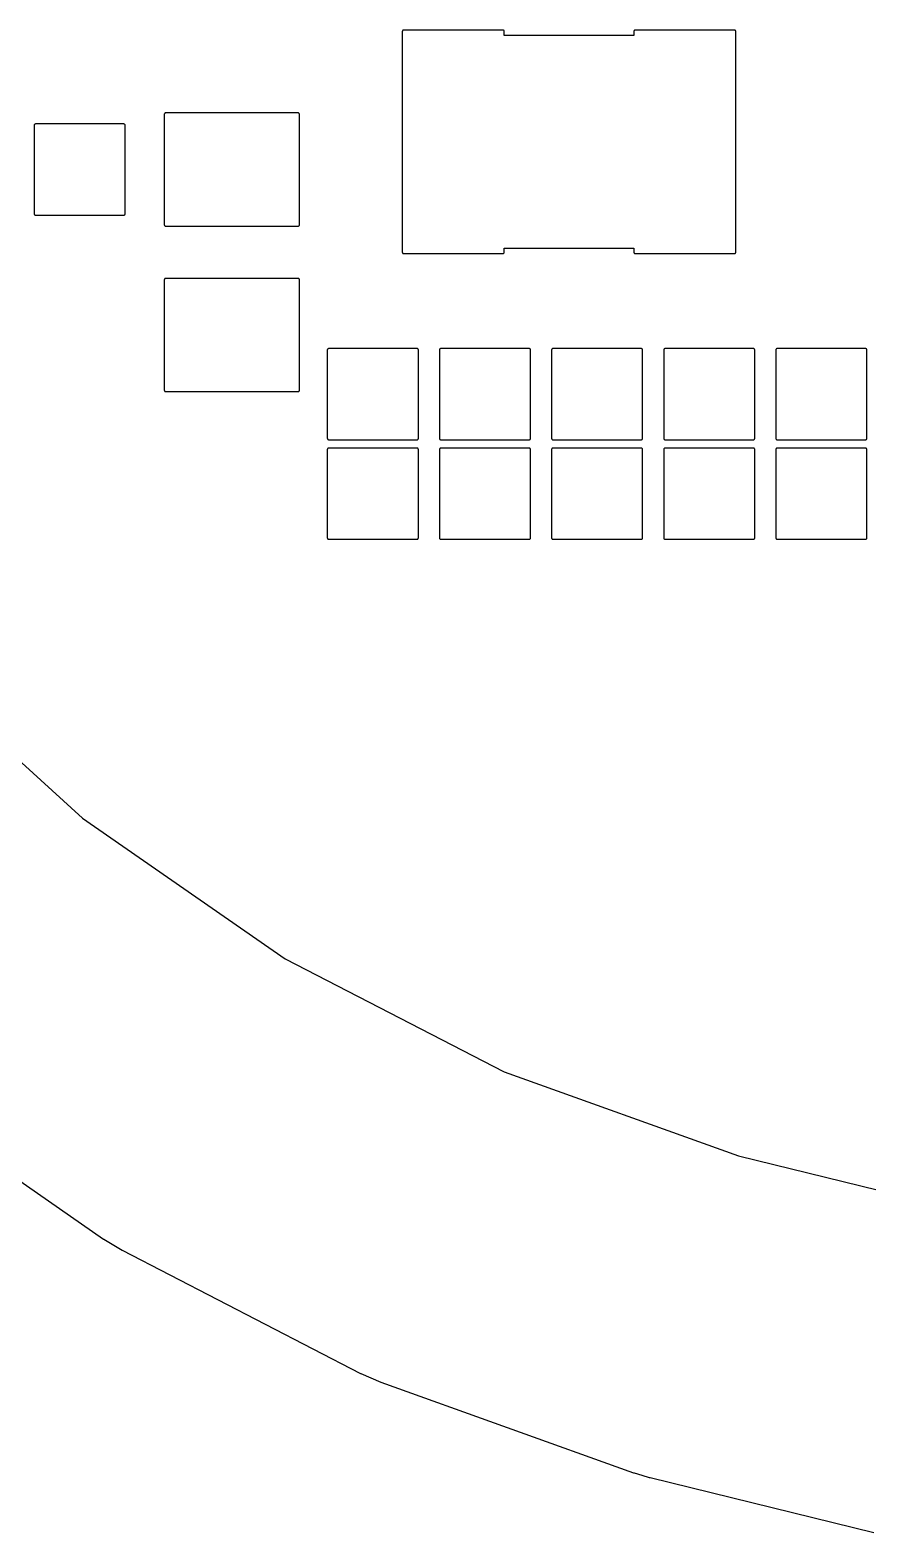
# Model space of a CAD drawing. Header units: inches. Extents: x -0.5 to 10, y -2.4 to 3.9.
# Drawn here: x 2.817 to 3.116, y 2.227 to 2.763 of the extents above; entities that cross this region are included whole.
import ezdxf

# ---------------------------------------------------------------- set-up
doc = ezdxf.new("R2010")
doc.units = ezdxf.units.IN

msp = doc.modelspace()

# ---------------------------------------------------------------- linework, layer by layer
for points in [[(2.9496, 2.76205), (2.9496, 2.68335), (2.949601, 2.683325), (2.949606, 2.683276), (2.949615, 2.683228), (2.949629, 2.683181), (2.949648, 2.683136), (2.949671, 2.683093), (2.949699, 2.683052), (2.94973, 2.683014), (2.949764, 2.68298), (2.949802, 2.682949), (2.949843, 2.682921), (2.949886, 2.682898), (2.949931, 2.682879), (2.949978, 2.682865), (2.950026, 2.682856), (2.950075, 2.682851), (2.9501, 2.68285), (2.9855, 2.68285), (2.985525, 2.682851), (2.985574, 2.682856), (2.985622, 2.682865), (2.985669, 2.682879), (2.985714, 2.682898), (2.985757, 2.682921), (2.985798, 2.682949), (2.985836, 2.68298), (2.98587, 2.683014), (2.985901, 2.683052), (2.985929, 2.683093), (2.985952, 2.683136), (2.985971, 2.683181), (2.985985, 2.683228), (2.985994, 2.683276), (2.985999, 2.683325), (2.986, 2.68335), (2.986, 2.6848), (3.0322, 2.6848), (3.0322, 2.68335), (3.032201, 2.683325), (3.032206, 2.683276), (3.032215, 2.683228), (3.032229, 2.683181), (3.032248, 2.683136), (3.032271, 2.683093), (3.032299, 2.683052), (3.03233, 2.683014), (3.032364, 2.68298), (3.032402, 2.682949), (3.032443, 2.682921), (3.032486, 2.682898), (3.032531, 2.682879), (3.032578, 2.682865), (3.032626, 2.682856), (3.032675, 2.682851), (3.0327, 2.68285), (3.0681, 2.68285), (3.068125, 2.682851), (3.068174, 2.682856), (3.068222, 2.682865), (3.068269, 2.682879), (3.068314, 2.682898), (3.068357, 2.682921), (3.068398, 2.682949), (3.068436, 2.68298), (3.06847, 2.683014), (3.068501, 2.683052), (3.068529, 2.683093), (3.068552, 2.683136), (3.068571, 2.683181), (3.068585, 2.683228), (3.068594, 2.683276), (3.068599, 2.683325), (3.0686, 2.68335), (3.0686, 2.76205), (3.068599, 2.762075), (3.068594, 2.762124), (3.068585, 2.762172), (3.068571, 2.762219), (3.068552, 2.762264), (3.068529, 2.762307), (3.068501, 2.762348), (3.06847, 2.762386), (3.068436, 2.76242), (3.068398, 2.762451), (3.068357, 2.762479), (3.068314, 2.762502), (3.068269, 2.762521), (3.068222, 2.762535), (3.068174, 2.762544), (3.068125, 2.762549), (3.0681, 2.76255), (3.0327, 2.76255), (3.032675, 2.762549), (3.032626, 2.762544), (3.032578, 2.762535), (3.032531, 2.762521), (3.032486, 2.762502), (3.032443, 2.762479), (3.032402, 2.762451), (3.032364, 2.76242), (3.03233, 2.762386), (3.032299, 2.762348), (3.032271, 2.762307), (3.032248, 2.762264), (3.032229, 2.762219), (3.032215, 2.762172), (3.032206, 2.762124), (3.032201, 2.762075), (3.0322, 2.76205), (3.0322, 2.7606), (2.986, 2.7606), (2.986, 2.76205), (2.985999, 2.762075), (2.985994, 2.762124), (2.985985, 2.762172), (2.985971, 2.762219), (2.985952, 2.762264), (2.985929, 2.762307), (2.985901, 2.762348), (2.98587, 2.762386), (2.985836, 2.76242), (2.985798, 2.762451), (2.985757, 2.762479), (2.985714, 2.762502), (2.985669, 2.762521), (2.985622, 2.762535), (2.985574, 2.762544), (2.985525, 2.762549), (2.9855, 2.76255), (2.9501, 2.76255), (2.950075, 2.762549), (2.950026, 2.762544), (2.949978, 2.762535), (2.949931, 2.762521), (2.949886, 2.762502), (2.949843, 2.762479), (2.949802, 2.762451), (2.949764, 2.76242), (2.94973, 2.762386), (2.949699, 2.762348), (2.949671, 2.762307), (2.949648, 2.762264), (2.949629, 2.762219), (2.949615, 2.762172), (2.949606, 2.762124), (2.949601, 2.762075)], [(2.818725, 2.696551), (2.818725, 2.696551), (2.81875, 2.69655), (2.85025, 2.69655), (2.850275, 2.696551), (2.850324, 2.696556), (2.850372, 2.696565), (2.850419, 2.696579), (2.850464, 2.696598), (2.850507, 2.696621), (2.850548, 2.696649), (2.850586, 2.69668), (2.85062, 2.696714), (2.850651, 2.696752), (2.850679, 2.696793), (2.850702, 2.696836), (2.850721, 2.696881), (2.850735, 2.696928), (2.850744, 2.696976), (2.850749, 2.697025), (2.85075, 2.69705), (2.85075, 2.72855), (2.850749, 2.728575), (2.850744, 2.728624), (2.850735, 2.728672), (2.850721, 2.728719), (2.850702, 2.728764), (2.850679, 2.728807), (2.850651, 2.728848), (2.85062, 2.728886), (2.850586, 2.72892), (2.850548, 2.728951), (2.850507, 2.728979), (2.850464, 2.729002), (2.850419, 2.729021), (2.850372, 2.729035), (2.850324, 2.729044), (2.850275, 2.729049), (2.85025, 2.72905), (2.81875, 2.72905), (2.818725, 2.729049), (2.818676, 2.729044), (2.818628, 2.729035), (2.818581, 2.729021), (2.818536, 2.729002), (2.818493, 2.728979), (2.818452, 2.728951), (2.818414, 2.72892), (2.81838, 2.728886), (2.818349, 2.728848), (2.818321, 2.728807), (2.818298, 2.728764), (2.818279, 2.728719), (2.818265, 2.728672), (2.818256, 2.728624), (2.818251, 2.728575), (2.81825, 2.72855), (2.81825, 2.69705), (2.818251, 2.697025), (2.818256, 2.696976), (2.818265, 2.696928), (2.818279, 2.696881), (2.818298, 2.696836), (2.818321, 2.696793), (2.818349, 2.696752), (2.81838, 2.696714), (2.818414, 2.69668), (2.818452, 2.696649), (2.818493, 2.696621), (2.818536, 2.696598), (2.818581, 2.696579), (2.818628, 2.696565), (2.818676, 2.696556)], [(2.865175, 2.692601), (2.865175, 2.692601), (2.8652, 2.6926), (2.9124, 2.6926), (2.912425, 2.692601), (2.912474, 2.692606), (2.912522, 2.692615), (2.912569, 2.692629), (2.912614, 2.692648), (2.912657, 2.692671), (2.912698, 2.692699), (2.912736, 2.69273), (2.91277, 2.692764), (2.912801, 2.692802), (2.912829, 2.692843), (2.912852, 2.692886), (2.912871, 2.692931), (2.912885, 2.692978), (2.912894, 2.693026), (2.912899, 2.693075), (2.9129, 2.6931), (2.9129, 2.7325), (2.912899, 2.732525), (2.912894, 2.732574), (2.912885, 2.732622), (2.912871, 2.732669), (2.912852, 2.732714), (2.912829, 2.732757), (2.912801, 2.732798), (2.91277, 2.732836), (2.912736, 2.73287), (2.912698, 2.732901), (2.912657, 2.732929), (2.912614, 2.732952), (2.912569, 2.732971), (2.912522, 2.732985), (2.912474, 2.732994), (2.912425, 2.732999), (2.9124, 2.733), (2.8652, 2.733), (2.865175, 2.732999), (2.865126, 2.732994), (2.865078, 2.732985), (2.865031, 2.732971), (2.864986, 2.732952), (2.864943, 2.732929), (2.864902, 2.732901), (2.864864, 2.73287), (2.86483, 2.732836), (2.864799, 2.732798), (2.864771, 2.732757), (2.864748, 2.732714), (2.864729, 2.732669), (2.864715, 2.732622), (2.864706, 2.732574), (2.864701, 2.732525), (2.8647, 2.7325), (2.8647, 2.6931), (2.864701, 2.693075), (2.864706, 2.693026), (2.864715, 2.692978), (2.864729, 2.692931), (2.864748, 2.692886), (2.864771, 2.692843), (2.864799, 2.692802), (2.86483, 2.692764), (2.864864, 2.69273), (2.864902, 2.692699), (2.864943, 2.692671), (2.864986, 2.692648), (2.865031, 2.692629), (2.865078, 2.692615), (2.865126, 2.692606)], [(2.865175, 2.633601), (2.865175, 2.633601), (2.8652, 2.6336), (2.9124, 2.6336), (2.912425, 2.633601), (2.912474, 2.633606), (2.912522, 2.633615), (2.912569, 2.633629), (2.912614, 2.633648), (2.912657, 2.633671), (2.912698, 2.633699), (2.912736, 2.63373), (2.91277, 2.633764), (2.912801, 2.633802), (2.912829, 2.633843), (2.912852, 2.633886), (2.912871, 2.633931), (2.912885, 2.633978), (2.912894, 2.634026), (2.912899, 2.634075), (2.9129, 2.6341), (2.9129, 2.6735), (2.912899, 2.673525), (2.912894, 2.673574), (2.912885, 2.673622), (2.912871, 2.673669), (2.912852, 2.673714), (2.912829, 2.673757), (2.912801, 2.673798), (2.91277, 2.673836), (2.912736, 2.67387), (2.912698, 2.673901), (2.912657, 2.673929), (2.912614, 2.673952), (2.912569, 2.673971), (2.912522, 2.673985), (2.912474, 2.673994), (2.912425, 2.673999), (2.9124, 2.674), (2.8652, 2.674), (2.865175, 2.673999), (2.865126, 2.673994), (2.865078, 2.673985), (2.865031, 2.673971), (2.864986, 2.673952), (2.864943, 2.673929), (2.864902, 2.673901), (2.864864, 2.67387), (2.86483, 2.673836), (2.864799, 2.673798), (2.864771, 2.673757), (2.864748, 2.673714), (2.864729, 2.673669), (2.864715, 2.673622), (2.864706, 2.673574), (2.864701, 2.673525), (2.8647, 2.6735), (2.8647, 2.6341), (2.864701, 2.634075), (2.864706, 2.634026), (2.864715, 2.633978), (2.864729, 2.633931), (2.864748, 2.633886), (2.864771, 2.633843), (2.864799, 2.633802), (2.86483, 2.633764), (2.864864, 2.63373), (2.864902, 2.633699), (2.864943, 2.633671), (2.864986, 2.633648), (2.865031, 2.633629), (2.865078, 2.633615), (2.865126, 2.633606)], [(2.923325, 2.616451), (2.923325, 2.616451), (2.92335, 2.61645), (2.95485, 2.61645), (2.954875, 2.616451), (2.954924, 2.616456), (2.954972, 2.616465), (2.955019, 2.616479), (2.955064, 2.616498), (2.955107, 2.616521), (2.955148, 2.616549), (2.955186, 2.61658), (2.95522, 2.616614), (2.955251, 2.616652), (2.955279, 2.616693), (2.955302, 2.616736), (2.955321, 2.616781), (2.955335, 2.616828), (2.955344, 2.616876), (2.955349, 2.616925), (2.95535, 2.61695), (2.95535, 2.64845), (2.955349, 2.648475), (2.955344, 2.648524), (2.955335, 2.648572), (2.955321, 2.648619), (2.955302, 2.648664), (2.955279, 2.648707), (2.955251, 2.648748), (2.95522, 2.648786), (2.955186, 2.64882), (2.955148, 2.648851), (2.955107, 2.648879), (2.955064, 2.648902), (2.955019, 2.648921), (2.954972, 2.648935), (2.954924, 2.648944), (2.954875, 2.648949), (2.95485, 2.64895), (2.92335, 2.64895), (2.923325, 2.648949), (2.923276, 2.648944), (2.923228, 2.648935), (2.923181, 2.648921), (2.923136, 2.648902), (2.923093, 2.648879), (2.923052, 2.648851), (2.923014, 2.64882), (2.92298, 2.648786), (2.922949, 2.648748), (2.922921, 2.648707), (2.922898, 2.648664), (2.922879, 2.648619), (2.922865, 2.648572), (2.922856, 2.648524), (2.922851, 2.648475), (2.92285, 2.64845), (2.92285, 2.61695), (2.922851, 2.616925), (2.922856, 2.616876), (2.922865, 2.616828), (2.922879, 2.616781), (2.922898, 2.616736), (2.922921, 2.616693), (2.922949, 2.616652), (2.92298, 2.616614), (2.923014, 2.61658), (2.923052, 2.616549), (2.923093, 2.616521), (2.923136, 2.616498), (2.923181, 2.616479), (2.923228, 2.616465), (2.923276, 2.616456)], [(2.963325, 2.616451), (2.963325, 2.616451), (2.96335, 2.61645), (2.99485, 2.61645), (2.994875, 2.616451), (2.994924, 2.616456), (2.994972, 2.616465), (2.995019, 2.616479), (2.995064, 2.616498), (2.995107, 2.616521), (2.995148, 2.616549), (2.995186, 2.61658), (2.99522, 2.616614), (2.995251, 2.616652), (2.995279, 2.616693), (2.995302, 2.616736), (2.995321, 2.616781), (2.995335, 2.616828), (2.995344, 2.616876), (2.995349, 2.616925), (2.99535, 2.61695), (2.99535, 2.64845), (2.995349, 2.648475), (2.995344, 2.648524), (2.995335, 2.648572), (2.995321, 2.648619), (2.995302, 2.648664), (2.995279, 2.648707), (2.995251, 2.648748), (2.99522, 2.648786), (2.995186, 2.64882), (2.995148, 2.648851), (2.995107, 2.648879), (2.995064, 2.648902), (2.995019, 2.648921), (2.994972, 2.648935), (2.994924, 2.648944), (2.994875, 2.648949), (2.99485, 2.64895), (2.96335, 2.64895), (2.963325, 2.648949), (2.963276, 2.648944), (2.963228, 2.648935), (2.963181, 2.648921), (2.963136, 2.648902), (2.963093, 2.648879), (2.963052, 2.648851), (2.963014, 2.64882), (2.96298, 2.648786), (2.962949, 2.648748), (2.962921, 2.648707), (2.962898, 2.648664), (2.962879, 2.648619), (2.962865, 2.648572), (2.962856, 2.648524), (2.962851, 2.648475), (2.96285, 2.64845), (2.96285, 2.61695), (2.962851, 2.616925), (2.962856, 2.616876), (2.962865, 2.616828), (2.962879, 2.616781), (2.962898, 2.616736), (2.962921, 2.616693), (2.962949, 2.616652), (2.96298, 2.616614), (2.963014, 2.61658), (2.963052, 2.616549), (2.963093, 2.616521), (2.963136, 2.616498), (2.963181, 2.616479), (2.963228, 2.616465), (2.963276, 2.616456)], [(3.003325, 2.616451), (3.003325, 2.616451), (3.00335, 2.61645), (3.03485, 2.61645), (3.034875, 2.616451), (3.034924, 2.616456), (3.034972, 2.616465), (3.035019, 2.616479), (3.035064, 2.616498), (3.035107, 2.616521), (3.035148, 2.616549), (3.035186, 2.61658), (3.03522, 2.616614), (3.035251, 2.616652), (3.035279, 2.616693), (3.035302, 2.616736), (3.035321, 2.616781), (3.035335, 2.616828), (3.035344, 2.616876), (3.035349, 2.616925), (3.03535, 2.61695), (3.03535, 2.64845), (3.035349, 2.648475), (3.035344, 2.648524), (3.035335, 2.648572), (3.035321, 2.648619), (3.035302, 2.648664), (3.035279, 2.648707), (3.035251, 2.648748), (3.03522, 2.648786), (3.035186, 2.64882), (3.035148, 2.648851), (3.035107, 2.648879), (3.035064, 2.648902), (3.035019, 2.648921), (3.034972, 2.648935), (3.034924, 2.648944), (3.034875, 2.648949), (3.03485, 2.64895), (3.00335, 2.64895), (3.003325, 2.648949), (3.003276, 2.648944), (3.003228, 2.648935), (3.003181, 2.648921), (3.003136, 2.648902), (3.003093, 2.648879), (3.003052, 2.648851), (3.003014, 2.64882), (3.00298, 2.648786), (3.002949, 2.648748), (3.002921, 2.648707), (3.002898, 2.648664), (3.002879, 2.648619), (3.002865, 2.648572), (3.002856, 2.648524), (3.002851, 2.648475), (3.00285, 2.64845), (3.00285, 2.61695), (3.002851, 2.616925), (3.002856, 2.616876), (3.002865, 2.616828), (3.002879, 2.616781), (3.002898, 2.616736), (3.002921, 2.616693), (3.002949, 2.616652), (3.00298, 2.616614), (3.003014, 2.61658), (3.003052, 2.616549), (3.003093, 2.616521), (3.003136, 2.616498), (3.003181, 2.616479), (3.003228, 2.616465), (3.003276, 2.616456)], [(3.043325, 2.616451), (3.043325, 2.616451), (3.04335, 2.61645), (3.07485, 2.61645), (3.074875, 2.616451), (3.074924, 2.616456), (3.074972, 2.616465), (3.075019, 2.616479), (3.075064, 2.616498), (3.075107, 2.616521), (3.075148, 2.616549), (3.075186, 2.61658), (3.07522, 2.616614), (3.075251, 2.616652), (3.075279, 2.616693), (3.075302, 2.616736), (3.075321, 2.616781), (3.075335, 2.616828), (3.075344, 2.616876), (3.075349, 2.616925), (3.07535, 2.61695), (3.07535, 2.64845), (3.075349, 2.648475), (3.075344, 2.648524), (3.075335, 2.648572), (3.075321, 2.648619), (3.075302, 2.648664), (3.075279, 2.648707), (3.075251, 2.648748), (3.07522, 2.648786), (3.075186, 2.64882), (3.075148, 2.648851), (3.075107, 2.648879), (3.075064, 2.648902), (3.075019, 2.648921), (3.074972, 2.648935), (3.074924, 2.648944), (3.074875, 2.648949), (3.07485, 2.64895), (3.04335, 2.64895), (3.043325, 2.648949), (3.043276, 2.648944), (3.043228, 2.648935), (3.043181, 2.648921), (3.043136, 2.648902), (3.043093, 2.648879), (3.043052, 2.648851), (3.043014, 2.64882), (3.04298, 2.648786), (3.042949, 2.648748), (3.042921, 2.648707), (3.042898, 2.648664), (3.042879, 2.648619), (3.042865, 2.648572), (3.042856, 2.648524), (3.042851, 2.648475), (3.04285, 2.64845), (3.04285, 2.61695), (3.042851, 2.616925), (3.042856, 2.616876), (3.042865, 2.616828), (3.042879, 2.616781), (3.042898, 2.616736), (3.042921, 2.616693), (3.042949, 2.616652), (3.04298, 2.616614), (3.043014, 2.61658), (3.043052, 2.616549), (3.043093, 2.616521), (3.043136, 2.616498), (3.043181, 2.616479), (3.043228, 2.616465), (3.043276, 2.616456)], [(3.083325, 2.616451), (3.083325, 2.616451), (3.08335, 2.61645), (3.11485, 2.61645), (3.114875, 2.616451), (3.114924, 2.616456), (3.114972, 2.616465), (3.115019, 2.616479), (3.115064, 2.616498), (3.115107, 2.616521), (3.115148, 2.616549), (3.115186, 2.61658), (3.11522, 2.616614), (3.115251, 2.616652), (3.115279, 2.616693), (3.115302, 2.616736), (3.115321, 2.616781), (3.115335, 2.616828), (3.115344, 2.616876), (3.115349, 2.616925), (3.11535, 2.61695), (3.11535, 2.64845), (3.115349, 2.648475), (3.115344, 2.648524), (3.115335, 2.648572), (3.115321, 2.648619), (3.115302, 2.648664), (3.115279, 2.648707), (3.115251, 2.648748), (3.11522, 2.648786), (3.115186, 2.64882), (3.115148, 2.648851), (3.115107, 2.648879), (3.115064, 2.648902), (3.115019, 2.648921), (3.114972, 2.648935), (3.114924, 2.648944), (3.114875, 2.648949), (3.11485, 2.64895), (3.08335, 2.64895), (3.083325, 2.648949), (3.083276, 2.648944), (3.083228, 2.648935), (3.083181, 2.648921), (3.083136, 2.648902), (3.083093, 2.648879), (3.083052, 2.648851), (3.083014, 2.64882), (3.08298, 2.648786), (3.082949, 2.648748), (3.082921, 2.648707), (3.082898, 2.648664), (3.082879, 2.648619), (3.082865, 2.648572), (3.082856, 2.648524), (3.082851, 2.648475), (3.08285, 2.64845), (3.08285, 2.61695), (3.082851, 2.616925), (3.082856, 2.616876), (3.082865, 2.616828), (3.082879, 2.616781), (3.082898, 2.616736), (3.082921, 2.616693), (3.082949, 2.616652), (3.08298, 2.616614), (3.083014, 2.61658), (3.083052, 2.616549), (3.083093, 2.616521), (3.083136, 2.616498), (3.083181, 2.616479), (3.083228, 2.616465), (3.083276, 2.616456)], [(2.923325, 2.580951), (2.923325, 2.580951), (2.92335, 2.58095), (2.95485, 2.58095), (2.954875, 2.580951), (2.954924, 2.580956), (2.954972, 2.580965), (2.955019, 2.580979), (2.955064, 2.580998), (2.955107, 2.581021), (2.955148, 2.581049), (2.955186, 2.58108), (2.95522, 2.581114), (2.955251, 2.581152), (2.955279, 2.581193), (2.955302, 2.581236), (2.955321, 2.581281), (2.955335, 2.581328), (2.955344, 2.581376), (2.955349, 2.581425), (2.95535, 2.58145), (2.95535, 2.61295), (2.955349, 2.612975), (2.955344, 2.613024), (2.955335, 2.613072), (2.955321, 2.613119), (2.955302, 2.613164), (2.955279, 2.613207), (2.955251, 2.613248), (2.95522, 2.613286), (2.955186, 2.61332), (2.955148, 2.613351), (2.955107, 2.613379), (2.955064, 2.613402), (2.955019, 2.613421), (2.954972, 2.613435), (2.954924, 2.613444), (2.954875, 2.613449), (2.95485, 2.61345), (2.92335, 2.61345), (2.923325, 2.613449), (2.923276, 2.613444), (2.923228, 2.613435), (2.923181, 2.613421), (2.923136, 2.613402), (2.923093, 2.613379), (2.923052, 2.613351), (2.923014, 2.61332), (2.92298, 2.613286), (2.922949, 2.613248), (2.922921, 2.613207), (2.922898, 2.613164), (2.922879, 2.613119), (2.922865, 2.613072), (2.922856, 2.613024), (2.922851, 2.612975), (2.92285, 2.61295), (2.92285, 2.58145), (2.922851, 2.581425), (2.922856, 2.581376), (2.922865, 2.581328), (2.922879, 2.581281), (2.922898, 2.581236), (2.922921, 2.581193), (2.922949, 2.581152), (2.92298, 2.581114), (2.923014, 2.58108), (2.923052, 2.581049), (2.923093, 2.581021), (2.923136, 2.580998), (2.923181, 2.580979), (2.923228, 2.580965), (2.923276, 2.580956)], [(2.963325, 2.580951), (2.963325, 2.580951), (2.96335, 2.58095), (2.99485, 2.58095), (2.994875, 2.580951), (2.994924, 2.580956), (2.994972, 2.580965), (2.995019, 2.580979), (2.995064, 2.580998), (2.995107, 2.581021), (2.995148, 2.581049), (2.995186, 2.58108), (2.99522, 2.581114), (2.995251, 2.581152), (2.995279, 2.581193), (2.995302, 2.581236), (2.995321, 2.581281), (2.995335, 2.581328), (2.995344, 2.581376), (2.995349, 2.581425), (2.99535, 2.58145), (2.99535, 2.61295), (2.995349, 2.612975), (2.995344, 2.613024), (2.995335, 2.613072), (2.995321, 2.613119), (2.995302, 2.613164), (2.995279, 2.613207), (2.995251, 2.613248), (2.99522, 2.613286), (2.995186, 2.61332), (2.995148, 2.613351), (2.995107, 2.613379), (2.995064, 2.613402), (2.995019, 2.613421), (2.994972, 2.613435), (2.994924, 2.613444), (2.994875, 2.613449), (2.99485, 2.61345), (2.96335, 2.61345), (2.963325, 2.613449), (2.963276, 2.613444), (2.963228, 2.613435), (2.963181, 2.613421), (2.963136, 2.613402), (2.963093, 2.613379), (2.963052, 2.613351), (2.963014, 2.61332), (2.96298, 2.613286), (2.962949, 2.613248), (2.962921, 2.613207), (2.962898, 2.613164), (2.962879, 2.613119), (2.962865, 2.613072), (2.962856, 2.613024), (2.962851, 2.612975), (2.96285, 2.61295), (2.96285, 2.58145), (2.962851, 2.581425), (2.962856, 2.581376), (2.962865, 2.581328), (2.962879, 2.581281), (2.962898, 2.581236), (2.962921, 2.581193), (2.962949, 2.581152), (2.96298, 2.581114), (2.963014, 2.58108), (2.963052, 2.581049), (2.963093, 2.581021), (2.963136, 2.580998), (2.963181, 2.580979), (2.963228, 2.580965), (2.963276, 2.580956)], [(3.003325, 2.580951), (3.003325, 2.580951), (3.00335, 2.58095), (3.03485, 2.58095), (3.034875, 2.580951), (3.034924, 2.580956), (3.034972, 2.580965), (3.035019, 2.580979), (3.035064, 2.580998), (3.035107, 2.581021), (3.035148, 2.581049), (3.035186, 2.58108), (3.03522, 2.581114), (3.035251, 2.581152), (3.035279, 2.581193), (3.035302, 2.581236), (3.035321, 2.581281), (3.035335, 2.581328), (3.035344, 2.581376), (3.035349, 2.581425), (3.03535, 2.58145), (3.03535, 2.61295), (3.035349, 2.612975), (3.035344, 2.613024), (3.035335, 2.613072), (3.035321, 2.613119), (3.035302, 2.613164), (3.035279, 2.613207), (3.035251, 2.613248), (3.03522, 2.613286), (3.035186, 2.61332), (3.035148, 2.613351), (3.035107, 2.613379), (3.035064, 2.613402), (3.035019, 2.613421), (3.034972, 2.613435), (3.034924, 2.613444), (3.034875, 2.613449), (3.03485, 2.61345), (3.00335, 2.61345), (3.003325, 2.613449), (3.003276, 2.613444), (3.003228, 2.613435), (3.003181, 2.613421), (3.003136, 2.613402), (3.003093, 2.613379), (3.003052, 2.613351), (3.003014, 2.61332), (3.00298, 2.613286), (3.002949, 2.613248), (3.002921, 2.613207), (3.002898, 2.613164), (3.002879, 2.613119), (3.002865, 2.613072), (3.002856, 2.613024), (3.002851, 2.612975), (3.00285, 2.61295), (3.00285, 2.58145), (3.002851, 2.581425), (3.002856, 2.581376), (3.002865, 2.581328), (3.002879, 2.581281), (3.002898, 2.581236), (3.002921, 2.581193), (3.002949, 2.581152), (3.00298, 2.581114), (3.003014, 2.58108), (3.003052, 2.581049), (3.003093, 2.581021), (3.003136, 2.580998), (3.003181, 2.580979), (3.003228, 2.580965), (3.003276, 2.580956)], [(3.043325, 2.580951), (3.043325, 2.580951), (3.04335, 2.58095), (3.07485, 2.58095), (3.074875, 2.580951), (3.074924, 2.580956), (3.074972, 2.580965), (3.075019, 2.580979), (3.075064, 2.580998), (3.075107, 2.581021), (3.075148, 2.581049), (3.075186, 2.58108), (3.07522, 2.581114), (3.075251, 2.581152), (3.075279, 2.581193), (3.075302, 2.581236), (3.075321, 2.581281), (3.075335, 2.581328), (3.075344, 2.581376), (3.075349, 2.581425), (3.07535, 2.58145), (3.07535, 2.61295), (3.075349, 2.612975), (3.075344, 2.613024), (3.075335, 2.613072), (3.075321, 2.613119), (3.075302, 2.613164), (3.075279, 2.613207), (3.075251, 2.613248), (3.07522, 2.613286), (3.075186, 2.61332), (3.075148, 2.613351), (3.075107, 2.613379), (3.075064, 2.613402), (3.075019, 2.613421), (3.074972, 2.613435), (3.074924, 2.613444), (3.074875, 2.613449), (3.07485, 2.61345), (3.04335, 2.61345), (3.043325, 2.613449), (3.043276, 2.613444), (3.043228, 2.613435), (3.043181, 2.613421), (3.043136, 2.613402), (3.043093, 2.613379), (3.043052, 2.613351), (3.043014, 2.61332), (3.04298, 2.613286), (3.042949, 2.613248), (3.042921, 2.613207), (3.042898, 2.613164), (3.042879, 2.613119), (3.042865, 2.613072), (3.042856, 2.613024), (3.042851, 2.612975), (3.04285, 2.61295), (3.04285, 2.58145), (3.042851, 2.581425), (3.042856, 2.581376), (3.042865, 2.581328), (3.042879, 2.581281), (3.042898, 2.581236), (3.042921, 2.581193), (3.042949, 2.581152), (3.04298, 2.581114), (3.043014, 2.58108), (3.043052, 2.581049), (3.043093, 2.581021), (3.043136, 2.580998), (3.043181, 2.580979), (3.043228, 2.580965), (3.043276, 2.580956)], [(3.083325, 2.580951), (3.083325, 2.580951), (3.08335, 2.58095), (3.11485, 2.58095), (3.114875, 2.580951), (3.114924, 2.580956), (3.114972, 2.580965), (3.115019, 2.580979), (3.115064, 2.580998), (3.115107, 2.581021), (3.115148, 2.581049), (3.115186, 2.58108), (3.11522, 2.581114), (3.115251, 2.581152), (3.115279, 2.581193), (3.115302, 2.581236), (3.115321, 2.581281), (3.115335, 2.581328), (3.115344, 2.581376), (3.115349, 2.581425), (3.11535, 2.58145), (3.11535, 2.61295), (3.115349, 2.612975), (3.115344, 2.613024), (3.115335, 2.613072), (3.115321, 2.613119), (3.115302, 2.613164), (3.115279, 2.613207), (3.115251, 2.613248), (3.11522, 2.613286), (3.115186, 2.61332), (3.115148, 2.613351), (3.115107, 2.613379), (3.115064, 2.613402), (3.115019, 2.613421), (3.114972, 2.613435), (3.114924, 2.613444), (3.114875, 2.613449), (3.11485, 2.61345), (3.08335, 2.61345), (3.083325, 2.613449), (3.083276, 2.613444), (3.083228, 2.613435), (3.083181, 2.613421), (3.083136, 2.613402), (3.083093, 2.613379), (3.083052, 2.613351), (3.083014, 2.61332), (3.08298, 2.613286), (3.082949, 2.613248), (3.082921, 2.613207), (3.082898, 2.613164), (3.082879, 2.613119), (3.082865, 2.613072), (3.082856, 2.613024), (3.082851, 2.612975), (3.08285, 2.61295), (3.08285, 2.58145), (3.082851, 2.581425), (3.082856, 2.581376), (3.082865, 2.581328), (3.082879, 2.581281), (3.082898, 2.581236), (3.082921, 2.581193), (3.082949, 2.581152), (3.08298, 2.581114), (3.083014, 2.58108), (3.083052, 2.581049), (3.083093, 2.581021), (3.083136, 2.580998), (3.083181, 2.580979), (3.083228, 2.580965), (3.083276, 2.580956)]]:
    msp.add_lwpolyline(points, close=True)
for points in [[(2.770488, 2.540663), (2.835545, 2.48148), (2.907781, 2.43131), (2.985932, 2.391026), (3.069498, 2.361095), (3.150555, 2.341155)], [(3.1178, 2.226562), (3.038075, 2.246174), (3.038061, 2.246177), (3.038052, 2.24618), (3.037945, 2.246212), (3.037836, 2.246234), (3.037811, 2.24624), (3.037788, 2.246246), (3.035146, 2.247048), (3.032499, 2.247839), (3.032478, 2.247846), (3.032453, 2.247855), (3.03235, 2.247897), (3.032243, 2.24793), (3.032234, 2.247933), (3.03222, 2.247938), (2.942066, 2.280228), (2.942054, 2.280232), (2.942036, 2.28024), (2.934891, 2.283345), (2.934879, 2.28335), (2.934861, 2.283359), (2.849737, 2.327238), (2.849722, 2.327246), (2.849709, 2.327254), (2.843079, 2.331241), (2.843063, 2.331251), (2.843052, 2.331259), (2.764394, 2.385889)]]:
    msp.add_lwpolyline(points)

doc.saveas('drawing.dxf')
